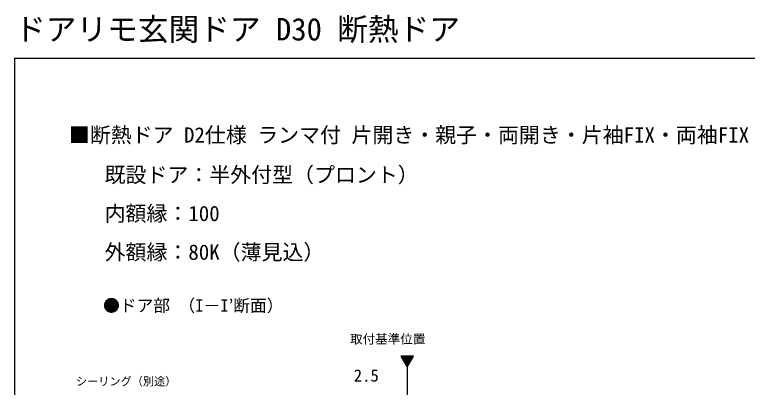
# Model space of a CAD drawing. Units: millimetres, scale not verified. Extents: x -525 to 525, y -783 to 779.
# Drawn here: x -525 to 0, y 511 to 779 of the extents above; entities that cross this region are included whole.
import ezdxf
from ezdxf.enums import TextEntityAlignment as Align

# ---------------------------------------------------------------- set-up
doc = ezdxf.new("R2010")
doc.units = ezdxf.units.MM
doc.header["$LTSCALE"] = 4
for name, color, linetype in [('0-1_USER1', 3, 'Continuous'), ('0-4_YKK_12', 2, 'Continuous'), ('0-6_YKK_D', 6, 'Continuous'), ('0-7_YKK_ZWAK', 7, 'Continuous')]:
    doc.layers.add(name, color=color, linetype=linetype)
doc.styles.add('ＭＳ ゴシック', font='')
doc.styles.get('ＭＳ ゴシック').set_extended_font_data('MS Gothic')

msp = doc.modelspace()

# ---------------------------------------------------------------- linework, layer by layer
at = {"layer": '0-4_YKK_12'}
for p, q in [((-248.195, 533.266), (-247.898, 533.563)), ((-247.936, 532.818), (-247.191, 533.563)), ((-247.677, 532.37), (-246.484, 533.563)), ((-247.418, 531.921), (-245.777, 533.563)), ((-247.159, 531.473), (-245.07, 533.563)), ((-246.901, 531.025), (-244.363, 533.563)), ((-246.642, 530.577), (-243.655, 533.563)), ((-246.383, 530.128), (-242.948, 533.563)), ((-246.124, 529.68), (-242.241, 533.563)), ((-245.865, 529.232), (-241.534, 533.563)), ((-245.606, 528.783), (-240.827, 533.563)), ((-245.348, 528.335), (-240.12, 533.563)), ((-245.089, 527.887), (-239.413, 533.563)), ((-244.83, 527.439), (-240.047, 532.222)), ((-244.571, 526.99), (-241.013, 530.549)), ((-244.312, 526.542), (-241.979, 528.875)), ((-244.054, 526.094), (-242.945, 527.202)), ((-243.819, 525.688), (-243.819, -306.451))]:
    msp.add_line(p, q, dxfattribs=at)
msp.add_lwpolyline([(-248.366, 533.563), (-243.819, 525.688), (-239.273, 533.563)], close=True, dxfattribs=at)
at = {"layer": '0-7_YKK_ZWAK'}
for q in [(-525, -782.7), (525, 747.3)]:
    msp.add_line((-525, 747.3), q, dxfattribs=at)

# ---------------------------------------------------------------- texts
at = {"layer": '0-1_USER1', "style": 'ＭＳ ゴシック'}
for s, height, p in [('ドアリモ玄関ドア D30 断熱ドア', 16.13, (-524.75, 755.175)), ('■断熱ドア D2仕様 ランマ付 片開き・親子・両開き・片袖FIX・両袖FIX・袖付親子枠\u3000', 11, (-486.153, 683.488)), ('   既設ドア：半外付型（プロント）\u3000', 11, (-483, 654.908)), ('   内額縁：100', 11, (-483, 627.181)), ('   外額縁：80K（薄見込）', 11, (-483, 599.453)), ('●ドア部 （I－I’断面）', 8.798, (-461.636, 562.868)), ('取付基準位置', 6.598, (-284.682, 540.665))]:
    msp.add_text(s, height=height, dxfattribs=at).set_placement(p, align=Align.BOTTOM_LEFT)
at = {"layer": '0-6_YKK_D', "style": 'ＭＳ ゴシック'}
for s, height, p in [('2.5', 8.798, (-282.036, 512.725)), ('シーリング（別途）', 5.865, (-481.13, 510.844))]:
    msp.add_text(s, height=height, dxfattribs=at).set_placement(p, align=Align.BOTTOM_LEFT)

doc.saveas('drawing.dxf')
